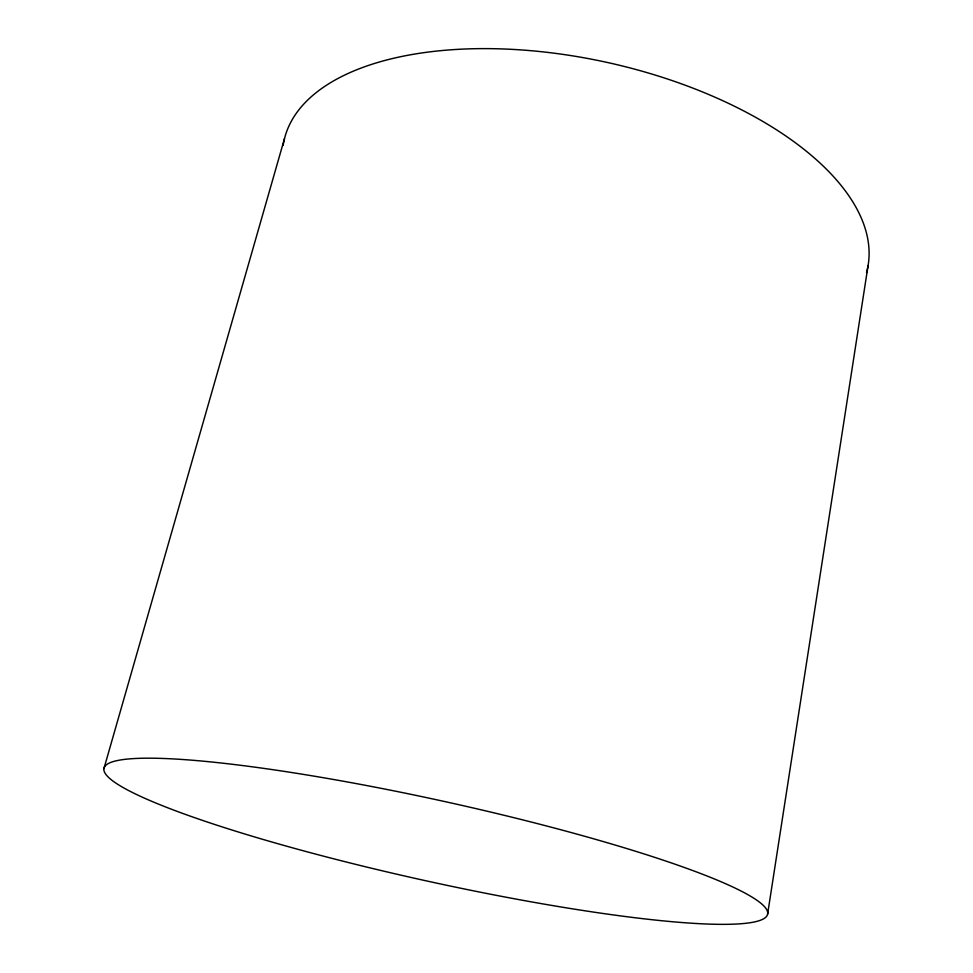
<?xml version="1.0" encoding="UTF-8"?>
<svg xmlns="http://www.w3.org/2000/svg" width="973" height="973" viewBox="0 0 973 973"><rect width="100%" height="100%" fill="white"/><g stroke="black" fill="none" stroke-linecap="round" stroke-linejoin="round"><path stroke-width="1.46" d="M767.588 914.267A339.735 40.708 12.4 0 0 277.779 770.409A339.735 40.708 12.4 0 0 261.98 839.127A339.735 40.708 12.4 0 0 767.588 914.267L868.05 265.763M103.904 768.682L284.481 138.665M283.143 145.439A298.675 145.78 12.4 0 1 605.851 62.138A298.675 145.78 12.4 0 1 866.542 272.501"/></g></svg>
